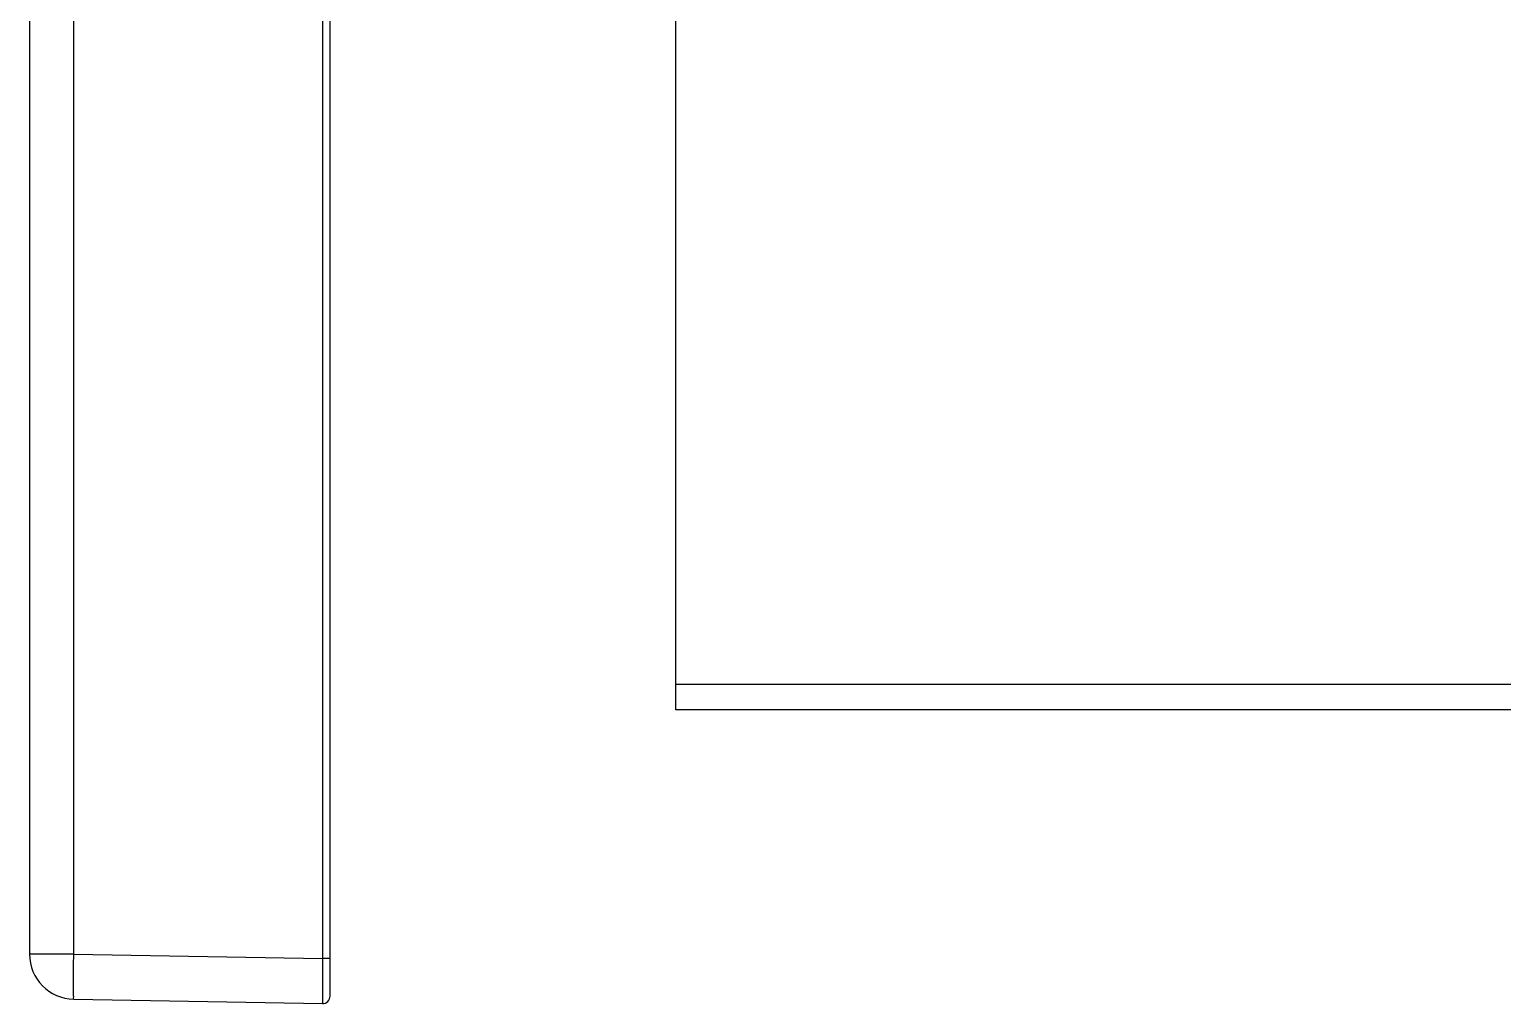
# Model space of a CAD drawing. Header units: millimetres. Extents: x 10297564 to 11610295, y -9287743 to -8409454.
# Drawn here: x 10483365 to 10485332, y -9080823 to -9079522 of the extents above; entities that cross this region are included whole.
import ezdxf

# ---------------------------------------------------------------- set-up
doc = ezdxf.new("R2010")
doc.units = ezdxf.units.MM
doc.header["$LTSCALE"] = 100
doc.layers.add('-0', color=7, linetype='Continuous')
doc.layers.add('E1', color=1, linetype='Continuous')
doc.styles.add('HL-S1', font='DotumChe.ttf')
doc.styles.add('MG', font='malgun.ttf')
doc.dimstyles.new('HL-100', dxfattribs={"dimscale": 100, "dimtxt": 3, "dimasz": 4, "dimexe": 2, "dimexo": 2, "dimgap": 1, "dimtad": 1, "dimdec": 0, "dimzin": 0, "dimlunit": 6, "dimtxsty": 'HL-S1', "dimblk": 'DOTSMALL', "dimcen": 4, "dimdle": 2, "dimclrd": 256, "dimclre": 256, "dimclrt": 4, "dimazin": 0, "dimtfac": 1, "dimtdec": 0, "dimtix": 1, "dimtmove": 2, "dimatfit": 3, "dimldrblk": 'DOTSMALL', "dimfxl": 1.5, "dimtolj": 1, "dimtzin": 0, "dimlwd": -1, "dimlwe": -1, "dimarcsym": 0})

# ---------------------------------------------------------------- blocks, each defined once
blk = doc.blocks.new('*D100')
at = {"layer": 'defpoints', "color": 0, "transparency": 16777216}
for p in [(83779.5, 55947.4), (85961.8, 55947.4), (85961.8, 50526.3)]:
    blk.add_point(p, dxfattribs=at)
at = {"layer": 'E1', "color": 1, "transparency": 16777216}
for p, q in [((85561.8, 55947.4), (83379.5, 55947.4)), ((83779.5, 50926.3), (83779.5, 55547.4)), ((85561.8, 50526.3), (83379.5, 50526.3))]:
    blk.add_line(p, q, dxfattribs=at)
for points in [[(83712.8, 55547.4), (83846.1, 55547.4), (83779.5, 55947.4)], [(83712.8, 50926.3), (83846.1, 50926.3), (83779.5, 50526.3)]]:
    blk.add_solid(points, dxfattribs=at)
at = {"layer": 'E1', "color": 7, "transparency": 16777216, "insert": (83321.1, 53236.9), "char_height": 500, "attachment_point": 5, "rotation": 90, "style": 'MG'}
blk.add_mtext('\\A1;360', dxfattribs=at)
blk = doc.blocks.new('_DotSmall')
at = {"color": 0, "linetype": 'ByBlock', "const_width": 0.5}
blk.add_lwpolyline([(-0.0625, 0, 1), (0.0625, 0, 1)], format="xyb", close=True, dxfattribs=at)
blk = doc.blocks.new('인버터 외형도')
at = {"layer": '-0', "linetype": 'Continuous'}
for p, q in [((85668.5, 51905.6), (85668.5, 50575.8)), ((85712.8, 50575.7), (85712.8, 51860.1)), ((85961.8, 51729.6), (85961.8, 50571.4)), ((85969.5, 50533.8), (85969.5, 51729.4)), ((86315.6, 50820.2), (86315.6, 51726.2)), ((97918.4, 50845.8), (86315.6, 50845.8)), ((97918.4, 50820.2), (86315.6, 50820.2)), ((85712.8, 50575.8), (85668.5, 50575.8)), ((85712.8, 50575.7), (85961.8, 50571.4)), ((85969.5, 50571.5), (85961.8, 50571.5)), ((85712.8, 50530.7), (85961.8, 50526.3))]:
    blk.add_line(p, q, dxfattribs=at)
for centre, radius, start, end in [((85713.6, 50575.8), 45.1, 180, 269), ((85961.9, 50533.8), 7.52, 269.0014, 0.0007)]:
    blk.add_arc(centre, radius, start, end, dxfattribs=at)
for points, knots in [([(85712.8, 50530.7), (85712.5, 50530.7), (85712.9, 50532.5), (85712.4, 50534.4), (85712.6, 50538.8), (85712.5, 50544.2), (85712.5, 50551), (85712.6, 50561.6), (85712.7, 50570), (85712.8, 50575.7)], [0, 0, 0, 0, 0.019698, 0.076609, 0.168773, 0.293014, 0.444447, 0.617856, 1, 1, 1, 1]), ([(85961.8, 50571.4), (85961.8, 50565.6), (85961.8, 50557.3), (85961.8, 50546.7), (85961.7, 50539.9), (85961.9, 50534.5), (85961.5, 50530), (85962.2, 50528.1), (85961.5, 50526.3), (85961.8, 50526.3)], [0, 0, 0, 0, 0.382308, 0.555801, 0.707297, 0.831575, 0.923739, 0.98058, 1, 1, 1, 1])]:
    blk.add_open_spline(points, degree=3, knots=knots, dxfattribs=at)
at = {"layer": 'E1'}
dim = blk.add_linear_dim(base=(83779.5, 55947.4), p1=(85961.8, 50526.3), p2=(85961.8, 55947.4), angle=90, text='360', dimstyle='HL-100', override={"dimscale": 200, "dimtxt": 2.5, "dimasz": 2, "dimtxsty": 'MG', "dimsah": 1, "dimclrd": 1, "dimclre": 1, "dimclrt": 7}, dxfattribs=at)
dim.commit()
dim.dimension.update_dxf_attribs({"geometry": '*D100', "text_midpoint": (83321.1, 53236.9)})

msp = doc.modelspace()

# ---------------------------------------------------------------- block references
at = {"xscale": 1.333333333333333, "yscale": 1.333333333333333, "zscale": 1.333333333333333}
msp.add_blockref('인버터 외형도', (10369140.6, -9148191), dxfattribs=at)

doc.saveas('drawing.dxf')
